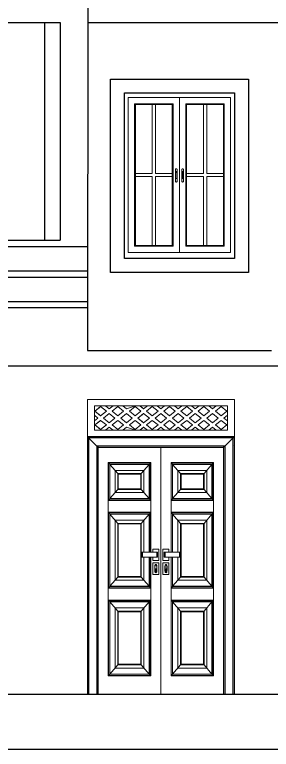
# Model space of a CAD drawing. Header units: inches. Extents: x -4962553 to -4957717, y -3263817 to -3261572.
# Drawn here: x -4961562.5 to -4961478.7, y -3263450.3 to -3263210.8 of the extents above; entities that cross this region are included whole.
import ezdxf

# ---------------------------------------------------------------- set-up
doc = ezdxf.new("R2010")
doc.units = ezdxf.units.IN
doc.header["$LTSCALE"] = 2
doc.header["$MEASUREMENT"] = 0
doc.layers.get('0').update_dxf_attribs({"linetype": 'CONTINUOUS'})
for name, color, linetype, lineweight in [('F-FURNITURE', 30, 'CONTINUOUS', 13), ('HACTH', 253, 'CONTINUOUS', 5), ('window', 4, 'CONTINUOUS', 13)]:
    doc.layers.add(name, color=color, linetype=linetype, lineweight=lineweight)

# ---------------------------------------------------------------- blocks, each defined once
blk = doc.blocks.new('A$Cd67eaa5e')
at = {"layer": 'F-FURNITURE'}
for p, q in [((0, 0), (0, 96)), ((0, 96), (42, 96)), ((42, 0), (42, 96)), ((2, 90.9), (2, 94)), ((2, 94), (5.19, 94)), ((2.16, 92.26), (3.79, 93.77)), ((2.16, 92.26), (3.8, 93.77)), ((3.79, 90.76), (2.16, 92.26)), ((2.16, 92.26), (2.16, 92.26)), ((3.8, 90.76), (2.16, 92.26)), ((3.79, 93.77), (5.43, 92.26)), ((5.43, 92.26), (3.79, 90.76)), ((6.25, 93.02), (5.19, 94)), ((5.19, 94), (5.19, 94)), ((6.26, 93.02), (5.19, 94)), ((7.32, 94), (5.19, 94)), ((7.32, 94), (6.25, 93.02)), ((7.07, 92.26), (8.71, 93.77)), ((8.71, 90.76), (7.07, 92.26)), ((7.07, 92.26), (7.08, 92.26)), ((7.08, 92.26), (8.71, 93.77)), ((8.71, 90.76), (7.08, 92.26)), ((7.32, 94), (10.1, 94)), ((8.71, 93.77), (10.35, 92.26)), ((10.35, 92.26), (8.71, 90.76)), ((11.17, 93.02), (10.1, 94)), ((10.1, 94), (10.11, 94)), ((11.17, 93.02), (10.11, 94)), ((13.73, 94), (10.11, 94)), ((13.73, 94), (11.17, 93.02)), ((11.99, 92.26), (13.63, 93.77)), ((11.99, 92.26), (13.63, 93.77)), ((13.63, 90.75), (11.99, 92.26)), ((13.63, 90.76), (11.99, 92.26)), ((11.99, 92.26), (11.99, 92.26)), ((13.63, 93.77), (15.26, 92.26)), ((15.26, 92.26), (13.63, 90.75)), ((13.73, 94), (15.02, 94)), ((16.08, 93.02), (15.02, 94)), ((16.09, 93.02), (15.02, 94)), ((15.02, 94), (15.02, 94)), ((17.15, 94), (15.02, 94)), ((17.15, 94), (16.08, 93.02)), ((16.9, 92.26), (18.54, 93.77)), ((18.54, 90.75), (16.9, 92.26)), ((16.9, 92.26), (16.91, 92.26)), ((16.91, 92.26), (18.55, 93.77)), ((18.55, 90.76), (16.91, 92.26)), ((17.15, 94), (19.93, 94)), ((18.54, 93.77), (20.18, 92.26)), ((20.18, 92.26), (18.54, 90.75)), ((21, 93.02), (19.93, 94)), ((19.93, 94), (19.94, 94)), ((21, 93.02), (19.94, 94)), ((22.07, 94), (19.94, 94)), ((22.07, 94), (21, 93.02)), ((21.82, 92.26), (23.46, 93.77)), ((23.46, 90.75), (21.82, 92.26)), ((21.82, 92.26), (21.83, 92.26)), ((21.83, 92.26), (23.46, 93.77)), ((23.46, 90.76), (21.83, 92.26)), ((22.07, 94), (24.85, 94)), ((23.46, 93.77), (25.1, 92.26)), ((25.1, 92.26), (23.46, 90.75)), ((25.92, 93.02), (24.85, 94)), ((24.85, 94), (24.86, 94)), ((25.92, 93.02), (24.86, 94)), ((26.98, 94), (24.86, 94)), ((26.98, 94), (25.92, 93.02)), ((26.74, 92.26), (28.37, 93.77)), ((26.74, 92.26), (28.38, 93.77)), ((28.37, 90.75), (26.74, 92.26)), ((28.38, 90.76), (26.74, 92.26)), ((26.74, 92.26), (26.74, 92.26)), ((26.98, 94), (29.77, 94)), ((28.37, 93.77), (30.01, 92.26)), ((30.01, 92.26), (28.37, 90.75)), ((30.83, 93.02), (29.77, 94)), ((30.84, 93.02), (29.77, 94)), ((29.77, 94), (29.77, 94)), ((31.9, 94), (29.77, 94)), ((31.9, 94), (30.83, 93.02)), ((31.65, 92.26), (33.29, 93.77)), ((33.29, 90.75), (31.65, 92.26)), ((31.65, 92.26), (31.66, 92.26)), ((31.66, 92.26), (33.29, 93.77)), ((33.29, 90.76), (31.66, 92.26)), ((31.9, 94), (34.68, 94)), ((33.29, 93.77), (34.93, 92.26)), ((34.93, 92.26), (33.29, 90.75)), ((35.75, 93.02), (34.68, 94)), ((34.68, 94), (34.69, 94)), ((35.75, 93.02), (34.69, 94)), ((36.81, 94), (34.69, 94)), ((36.81, 94), (35.75, 93.02)), ((36.57, 92.26), (38.21, 93.77)), ((36.57, 92.26), (38.21, 93.77)), ((38.21, 90.75), (36.57, 92.26)), ((36.57, 92.26), (36.57, 92.26)), ((38.21, 90.76), (36.57, 92.26)), ((36.81, 94), (36.82, 94)), ((36.82, 94), (40, 94)), ((40, 94), (36.82, 94)), ((38.21, 93.77), (39.84, 92.26)), ((39.84, 92.26), (38.21, 90.75)), ((40, 94), (40, 90.9)), ((40, 94), (40, 94)), ((2, 86), (2, 90.9)), ((2, 90.9), (2.97, 90)), ((2.02, 90.88), (2.02, 89.12)), ((4.61, 90), (6.25, 91.51)), ((4.62, 90), (6.26, 91.51)), ((6.25, 91.51), (7.89, 90)), ((9.53, 90), (11.17, 91.51)), ((9.54, 90), (11.17, 91.51)), ((11.17, 91.51), (12.81, 90)), ((14.45, 90), (16.08, 91.51)), ((14.45, 90), (16.09, 91.51)), ((16.08, 91.51), (17.72, 90)), ((19.36, 90), (21, 91.51)), ((19.37, 90), (21, 91.51)), ((21, 91.51), (22.64, 90)), ((24.28, 90), (25.92, 91.51)), ((24.28, 90), (25.92, 91.51)), ((25.92, 91.51), (27.55, 90)), ((29.19, 90), (30.83, 91.51)), ((29.2, 90), (30.83, 91.51)), ((30.83, 91.51), (32.47, 90)), ((34.11, 90), (35.75, 91.51)), ((34.12, 90), (35.75, 91.51)), ((35.75, 91.51), (37.39, 90)), ((39.03, 90), (40, 90.9)), ((39.03, 90), (40, 90.89)), ((40, 90.89), (40, 90.9)), ((40, 89.11), (40, 90.89)), ((2.97, 90), (2, 89.1)), ((2.16, 87.74), (3.79, 89.25)), ((2.16, 87.74), (3.8, 89.24)), ((3.79, 89.25), (5.43, 87.74)), ((6.25, 88.49), (4.61, 90)), ((4.61, 90), (4.62, 90)), ((6.25, 88.49), (4.62, 90)), ((7.89, 90), (6.25, 88.49)), ((7.07, 87.74), (8.71, 89.25)), ((7.08, 87.74), (8.71, 89.24)), ((8.71, 89.25), (10.35, 87.74)), ((11.17, 88.49), (9.53, 90)), ((9.53, 90), (9.54, 90)), ((11.17, 88.49), (9.54, 90)), ((12.81, 90), (11.17, 88.49)), ((11.99, 87.74), (13.63, 89.25)), ((11.99, 87.74), (13.63, 89.24)), ((13.63, 89.25), (15.26, 87.74)), ((16.08, 88.49), (14.45, 90)), ((14.45, 90), (14.45, 90)), ((16.09, 88.49), (14.45, 90)), ((17.72, 90), (16.08, 88.49)), ((16.9, 87.74), (18.54, 89.25)), ((16.91, 87.74), (18.54, 89.24)), ((18.54, 89.25), (20.18, 87.74)), ((21, 88.49), (19.36, 90)), ((19.36, 90), (19.37, 90)), ((21, 88.49), (19.37, 90)), ((22.64, 90), (21, 88.49)), ((21.82, 87.74), (23.46, 89.25)), ((21.83, 87.74), (23.46, 89.24)), ((23.46, 89.25), (25.1, 87.74)), ((25.92, 88.49), (24.28, 90)), ((24.28, 90), (24.28, 90)), ((25.92, 88.49), (24.28, 90)), ((27.55, 90), (25.92, 88.49)), ((26.74, 87.74), (28.37, 89.25)), ((26.74, 87.74), (28.38, 89.24)), ((28.37, 89.25), (30.01, 87.74)), ((30.83, 88.49), (29.19, 90)), ((29.19, 90), (29.2, 90)), ((30.83, 88.49), (29.2, 90)), ((32.47, 90), (30.83, 88.49)), ((31.65, 87.74), (33.29, 89.24)), ((31.66, 87.74), (33.29, 89.24)), ((33.29, 89.24), (34.93, 87.74)), ((35.75, 88.49), (34.11, 90)), ((34.11, 90), (34.12, 90)), ((35.75, 88.49), (34.12, 90)), ((37.39, 90), (35.75, 88.49)), ((36.57, 87.74), (38.21, 89.24)), ((36.57, 87.74), (38.21, 89.24)), ((38.21, 89.24), (39.84, 87.74)), ((40, 89.1), (39.03, 90)), ((40, 89.11), (39.03, 90)), ((39.03, 90), (39.03, 90)), ((40, 89.1), (40, 89.11)), ((40, 89.1), (40, 86)), ((2, 86), (2, 86)), ((2, 86), (2.02, 86)), ((5.19, 86), (2, 86)), ((2.02, 86), (2.02, 86)), ((2.02, 86), (5.19, 86)), ((3.79, 86.23), (2.16, 87.74)), ((3.8, 86.23), (2.16, 87.74)), ((2.16, 87.74), (2.16, 87.74)), ((5.43, 87.74), (3.79, 86.23)), ((5.19, 86), (6.25, 86.98)), ((5.19, 86), (6.25, 86.98)), ((5.19, 86), (5.19, 86)), ((5.19, 86), (7.32, 86)), ((6.25, 86.98), (7.32, 86)), ((8.71, 86.23), (7.07, 87.74)), ((7.07, 87.74), (7.08, 87.74)), ((8.71, 86.23), (7.08, 87.74)), ((10.1, 86), (7.32, 86)), ((10.35, 87.74), (8.71, 86.23)), ((10.1, 86), (11.17, 86.98)), ((10.1, 86), (10.11, 86)), ((10.11, 86), (11.17, 86.98)), ((10.11, 86), (13.73, 86)), ((11.17, 86.98), (13.73, 86)), ((13.63, 86.23), (11.99, 87.74)), ((13.63, 86.23), (11.99, 87.74)), ((11.99, 87.74), (11.99, 87.74)), ((15.26, 87.74), (13.63, 86.23)), ((15.02, 86), (13.73, 86)), ((15.02, 86), (16.08, 86.98)), ((15.02, 86), (16.09, 86.98)), ((15.02, 86), (15.02, 86)), ((15.02, 86), (17.15, 86)), ((16.08, 86.98), (17.15, 86)), ((18.54, 86.23), (16.9, 87.74)), ((16.9, 87.74), (16.91, 87.74)), ((18.54, 86.23), (16.91, 87.74)), ((19.93, 86), (17.15, 86)), ((20.18, 87.74), (18.54, 86.23)), ((19.93, 86), (21, 86.98)), ((19.94, 86), (19.93, 86)), ((19.94, 86), (21, 86.98)), ((19.94, 86), (22.07, 86)), ((21, 86.98), (22.07, 86)), ((23.46, 86.23), (21.82, 87.74)), ((21.82, 87.74), (21.83, 87.74)), ((23.46, 86.23), (21.83, 87.74)), ((24.85, 86), (22.07, 86)), ((25.1, 87.74), (23.46, 86.23)), ((24.85, 86), (25.92, 86.98)), ((24.86, 86), (24.85, 86)), ((24.86, 86), (25.92, 86.98)), ((24.86, 86), (26.98, 86)), ((25.92, 86.98), (26.98, 86)), ((28.37, 86.23), (26.74, 87.74)), ((26.74, 87.74), (26.74, 87.74)), ((28.38, 86.23), (26.74, 87.74)), ((29.77, 86), (26.98, 86)), ((30.01, 87.74), (28.37, 86.23)), ((29.77, 86), (30.83, 86.98)), ((29.77, 86), (30.83, 86.98)), ((29.77, 86), (29.77, 86)), ((29.77, 86), (31.9, 86)), ((30.83, 86.98), (31.9, 86)), ((33.29, 86.23), (31.65, 87.74)), ((31.65, 87.74), (31.66, 87.74)), ((33.29, 86.23), (31.66, 87.74)), ((34.68, 86), (31.9, 86)), ((34.93, 87.74), (33.29, 86.23)), ((34.68, 86), (35.75, 86.98)), ((34.69, 86), (34.68, 86)), ((34.69, 86), (35.75, 86.98)), ((34.69, 86), (36.81, 86)), ((35.75, 86.98), (36.81, 86)), ((38.21, 86.23), (36.57, 87.74)), ((38.21, 86.23), (36.57, 87.74)), ((36.57, 87.74), (36.57, 87.74)), ((40, 86), (36.81, 86)), ((39.84, 87.74), (38.21, 86.23)), ((0, 84), (42, 84)), ((0.07, 0), (0.07, 83.92)), ((0.07, 83.92), (41.93, 83.92)), ((0.07, 83.92), (3, 80.5)), ((0.09, 83.9), (41.91, 83.9)), ((0.09, 81), (0.09, 83.9)), ((41.93, 83.92), (39, 80.5)), ((41.91, 83.9), (41.91, 0)), ((41.93, 83.92), (41.93, 0)), ((0.43, 0), (0.43, 83.5)), ((0.43, 83.5), (41.57, 83.5)), ((41.57, 83.5), (41.57, 0)), ((0.09, 81), (0.14, 81)), ((0.09, 0), (0.09, 81)), ((0.18, 81), (0.23, 81)), ((0.28, 81), (0.38, 81)), ((2.66, 0), (2.66, 80.9)), ((2.66, 80.9), (39.34, 80.9)), ((3, 0), (3, 80.5)), ((3, 80.5), (39, 80.5)), ((3.09, 80.9), (3.09, 80.85)), ((3.09, 80.8), (3.09, 80.75)), ((3.09, 80.7), (3.09, 80.62)), ((3.09, 80.58), (3.09, 80.5)), ((3.09, 0), (3.09, 80.4)), ((3.09, 80.4), (38.91, 80.4)), ((21, 0), (21, 80.4)), ((38.91, 80.9), (38.91, 80.85)), ((38.91, 80.8), (38.91, 80.75)), ((38.91, 80.7), (38.91, 80.62)), ((38.91, 80.58), (38.91, 80.5)), ((38.91, 80.4), (38.91, 0)), ((39, 80.5), (39, 0)), ((39.34, 80.9), (39.34, 0)), ((41.57, 81), (41.67, 81)), ((41.72, 81), (41.77, 81)), ((41.82, 81), (41.89, 81)), ((5.98, 34.53), (5.98, 75.5)), ((18.1, 75.5), (5.98, 75.5)), ((18.1, 75.5), (18.1, 46.22)), ((23.9, 46.22), (23.9, 75.5)), ((36.02, 75.5), (23.9, 75.5)), ((36.02, 75.5), (36.02, 34.53)), ((6.06, 63.24), (6.06, 75.4)), ((6.06, 75.4), (18.03, 75.4)), ((6.06, 75.4), (6.39, 74.96)), ((6.39, 63.68), (6.39, 74.96)), ((6.39, 74.96), (17.7, 74.96)), ((6.44, 63.75), (6.44, 74.89)), ((6.44, 74.89), (17.64, 74.89)), ((8.68, 71.9), (6.44, 74.89)), ((17.64, 74.89), (15.4, 71.9)), ((17.64, 74.89), (17.64, 63.75)), ((17.7, 74.96), (18.03, 75.4)), ((17.7, 74.96), (17.7, 63.68)), ((17.72, 74.99), (17.72, 63.65)), ((18.03, 75.4), (18.03, 63.24)), ((23.97, 63.24), (23.97, 75.4)), ((23.97, 75.4), (35.94, 75.4)), ((23.97, 75.4), (24.3, 74.96)), ((24.3, 63.68), (24.3, 74.96)), ((24.3, 74.96), (35.61, 74.96)), ((24.36, 63.75), (24.36, 74.89)), ((24.36, 74.89), (35.56, 74.89)), ((26.6, 71.9), (24.36, 74.89)), ((35.56, 74.89), (33.32, 71.9)), ((35.56, 74.89), (35.56, 63.75)), ((35.61, 74.96), (35.94, 75.4)), ((35.61, 74.96), (35.61, 63.68)), ((35.63, 74.99), (35.63, 63.65)), ((35.94, 75.4), (35.94, 63.24)), ((16.17, 72.93), (7.91, 72.93)), ((7.91, 72.93), (7.91, 65.71)), ((15.4, 71.9), (8.68, 71.9)), ((8.68, 71.9), (8.68, 66.74)), ((8.76, 71.79), (8.76, 66.85)), ((15.32, 71.79), (8.76, 71.79)), ((8.84, 71.69), (8.84, 66.95)), ((15.25, 71.69), (8.84, 71.69)), ((15.25, 66.95), (15.25, 71.69)), ((15.32, 66.85), (15.32, 71.79)), ((15.4, 66.74), (15.4, 71.9)), ((16.17, 65.71), (16.17, 72.93)), ((34.09, 72.93), (25.83, 72.93)), ((25.83, 72.93), (25.83, 65.71)), ((33.32, 71.9), (26.6, 71.9)), ((26.6, 71.9), (26.6, 66.74)), ((26.68, 71.79), (26.68, 66.85)), ((33.24, 71.79), (26.68, 71.79)), ((26.75, 71.69), (26.75, 66.95)), ((33.16, 71.69), (26.75, 71.69)), ((33.16, 66.95), (33.16, 71.69)), ((33.24, 66.85), (33.24, 71.79)), ((33.32, 66.74), (33.32, 71.9)), ((34.09, 65.71), (34.09, 72.93)), ((6.44, 63.75), (8.68, 66.74)), ((7.91, 65.71), (16.17, 65.71)), ((8.68, 66.74), (15.4, 66.74)), ((8.76, 66.85), (15.32, 66.85)), ((8.84, 66.95), (15.25, 66.95)), ((15.4, 66.74), (17.64, 63.75)), ((24.36, 63.75), (26.6, 66.74)), ((25.83, 65.71), (34.09, 65.71)), ((26.6, 66.74), (33.32, 66.74)), ((26.68, 66.85), (33.24, 66.85)), ((26.75, 66.95), (33.16, 66.95)), ((33.32, 66.74), (35.56, 63.75)), ((18.1, 63.13), (5.98, 63.13)), ((6.06, 63.24), (6.39, 63.68)), ((18.03, 63.24), (6.06, 63.24)), ((17.72, 63.65), (6.37, 63.65)), ((17.7, 63.68), (6.39, 63.68)), ((17.64, 63.75), (6.44, 63.75)), ((18.03, 63.24), (17.7, 63.68)), ((36.02, 63.13), (23.9, 63.13)), ((23.97, 63.24), (24.3, 63.68)), ((35.94, 63.24), (23.97, 63.24)), ((35.63, 63.65), (24.28, 63.65)), ((35.61, 63.68), (24.3, 63.68)), ((35.56, 63.75), (24.36, 63.75)), ((35.94, 63.24), (35.61, 63.68)), ((18.1, 59.27), (5.98, 59.27)), ((6.06, 34.63), (6.06, 59.17)), ((6.06, 59.17), (18.03, 59.17)), ((6.06, 59.17), (6.37, 58.75)), ((6.37, 58.75), (17.72, 58.75)), ((6.37, 58.75), (6.38, 58.73)), ((6.38, 35.07), (6.38, 58.73)), ((6.38, 58.73), (17.7, 58.73)), ((17.72, 58.75), (17.7, 58.73)), ((17.7, 58.73), (17.7, 46.22)), ((18.03, 59.17), (17.72, 58.75)), ((17.72, 58.75), (17.72, 46.22)), ((18.03, 59.17), (18.03, 46.22)), ((36.02, 59.27), (23.9, 59.27)), ((23.97, 46.22), (23.97, 59.17)), ((23.97, 59.17), (35.94, 59.17)), ((23.97, 59.17), (24.28, 58.75)), ((24.28, 58.75), (35.63, 58.75)), ((24.28, 58.75), (24.3, 58.73)), ((24.3, 46.22), (24.3, 58.73)), ((24.3, 58.73), (35.62, 58.73)), ((35.63, 58.75), (35.62, 58.73)), ((35.62, 58.73), (35.62, 35.07)), ((35.94, 59.17), (35.63, 58.75)), ((35.63, 58.75), (35.63, 35.05)), ((35.94, 59.17), (35.94, 34.63)), ((8.68, 55.66), (6.44, 58.65)), ((6.44, 35.15), (6.44, 58.65)), ((6.44, 58.65), (17.64, 58.65)), ((7.91, 56.69), (16.17, 56.69)), ((7.91, 56.69), (7.91, 37.11)), ((17.64, 58.65), (15.4, 55.66)), ((16.17, 56.69), (16.17, 46.22)), ((17.64, 58.65), (17.64, 46.22)), ((26.6, 55.66), (24.36, 58.65)), ((24.36, 46.22), (24.36, 58.65)), ((24.36, 58.65), (35.56, 58.65)), ((25.83, 56.69), (34.09, 56.69)), ((25.83, 56.69), (25.83, 46.22)), ((35.56, 58.65), (33.32, 55.66)), ((34.09, 56.69), (34.09, 37.11)), ((35.56, 58.65), (35.56, 35.15)), ((8.68, 55.66), (15.4, 55.66)), ((8.68, 38.14), (8.68, 55.66)), ((15.32, 55.56), (8.76, 55.56)), ((8.76, 55.56), (8.76, 38.24)), ((15.25, 55.46), (8.84, 55.46)), ((8.84, 55.46), (8.84, 38.34)), ((15.25, 38.34), (15.25, 55.46)), ((15.32, 38.24), (15.32, 55.56)), ((15.4, 55.66), (15.4, 38.14)), ((26.6, 55.66), (33.32, 55.66)), ((26.6, 38.14), (26.6, 55.66)), ((33.24, 55.56), (26.68, 55.56)), ((26.68, 55.56), (26.68, 38.24)), ((33.16, 55.46), (26.75, 55.46)), ((26.75, 55.46), (26.75, 38.34)), ((33.16, 38.34), (33.16, 55.46)), ((33.24, 38.24), (33.24, 55.56)), ((33.32, 55.66), (33.32, 38.14)), ((15.48, 46.22), (15.48, 44.63)), ((15.48, 46.22), (20.04, 46.22)), ((15.72, 46.22), (15.72, 44.63)), ((18.7, 47.29), (18.7, 46.22)), ((20.4, 47.29), (18.7, 47.29)), ((19.8, 46.22), (19.8, 44.63)), ((20.04, 46.22), (20.04, 44.63)), ((20.4, 47.29), (20.4, 43.56)), ((23.3, 47.29), (21.6, 47.29)), ((21.6, 47.29), (21.6, 43.56)), ((21.96, 46.22), (21.96, 44.63)), ((26.52, 46.22), (21.96, 46.22)), ((22.2, 46.22), (22.2, 44.63)), ((23.3, 47.29), (23.3, 46.22)), ((26.28, 46.22), (26.28, 44.63)), ((26.52, 46.22), (26.52, 44.63)), ((15.48, 44.63), (20.04, 44.63)), ((16.17, 44.63), (16.17, 37.11)), ((17.64, 44.63), (17.64, 35.15)), ((17.7, 44.63), (17.7, 35.07)), ((17.72, 44.63), (17.72, 35.05)), ((18.03, 44.63), (18.03, 34.63)), ((18.1, 44.63), (18.1, 34.53)), ((18.7, 44.63), (18.7, 43.56)), ((26.52, 44.63), (21.96, 44.63)), ((23.3, 44.63), (23.3, 43.56)), ((23.9, 34.53), (23.9, 44.63)), ((23.97, 34.63), (23.97, 44.63)), ((24.3, 35.07), (24.3, 44.63)), ((24.36, 35.15), (24.36, 44.63)), ((25.83, 37.11), (25.83, 44.63)), ((18.7, 43.56), (20.4, 43.56)), ((18.7, 42.76), (20.4, 42.76)), ((18.7, 39.04), (18.7, 42.76)), ((19.34, 42.04), (19.29, 41.9)), ((19.33, 41.85), (19.37, 41.97)), ((19.4, 42.14), (19.34, 42.04)), ((19.37, 41.97), (19.42, 42.06)), ((19.47, 42.21), (19.4, 42.14)), ((19.42, 42.06), (19.49, 42.11)), ((19.55, 42.23), (19.47, 42.21)), ((19.49, 42.11), (19.55, 42.13)), ((19.63, 42.21), (19.55, 42.23)), ((19.55, 42.13), (19.62, 42.11)), ((19.62, 42.11), (19.68, 42.06)), ((19.7, 42.14), (19.63, 42.21)), ((19.68, 42.06), (19.73, 41.97)), ((19.77, 42.04), (19.7, 42.14)), ((19.73, 41.97), (19.78, 41.85)), ((19.82, 41.9), (19.77, 42.04)), ((20.4, 42.76), (20.4, 39.04)), ((21.6, 43.56), (23.3, 43.56)), ((21.6, 42.76), (21.6, 39.04)), ((23.3, 42.76), (21.6, 42.76)), ((22.18, 41.9), (22.23, 42.04)), ((22.27, 41.97), (22.22, 41.85)), ((22.23, 42.04), (22.3, 42.14)), ((22.32, 42.06), (22.27, 41.97)), ((22.3, 42.14), (22.37, 42.21)), ((22.38, 42.11), (22.32, 42.06)), ((22.37, 42.21), (22.45, 42.23)), ((22.45, 42.13), (22.38, 42.11)), ((22.45, 42.23), (22.53, 42.21)), ((22.51, 42.11), (22.45, 42.13)), ((22.58, 42.06), (22.51, 42.11)), ((22.53, 42.21), (22.6, 42.14)), ((22.63, 41.97), (22.58, 42.06)), ((22.6, 42.14), (22.66, 42.04)), ((22.67, 41.85), (22.63, 41.97)), ((22.66, 42.04), (22.71, 41.9)), ((23.3, 39.04), (23.3, 42.76)), ((19.26, 41.74), (19.25, 41.57)), ((19.25, 40.24), (19.25, 41.57)), ((19.25, 40.24), (19.26, 40.06)), ((19.29, 41.9), (19.26, 41.74)), ((19.26, 40.06), (19.29, 39.9)), ((19.29, 41.56), (19.3, 41.71)), ((19.29, 40.24), (19.29, 41.56)), ((19.3, 40.38), (19.29, 40.24)), ((19.29, 40.24), (19.29, 40.24)), ((19.29, 40.24), (19.29, 40.23)), ((19.29, 40.23), (19.3, 40.09)), ((19.29, 39.9), (19.34, 39.77)), ((19.3, 41.71), (19.33, 41.85)), ((19.33, 40.51), (19.3, 40.38)), ((19.3, 40.09), (19.3, 40.08)), ((19.3, 40.08), (19.33, 39.95)), ((19.37, 40.63), (19.33, 40.51)), ((19.33, 39.95), (19.33, 39.95)), ((19.33, 39.95), (19.37, 39.84)), ((19.42, 40.72), (19.37, 40.63)), ((19.37, 39.84), (19.37, 39.83)), ((19.37, 39.83), (19.42, 39.75)), ((19.48, 40.78), (19.42, 40.72)), ((19.55, 40.8), (19.48, 40.78)), ((19.52, 40.5), (19.58, 40.5)), ((19.52, 39.97), (19.52, 40.5)), ((19.58, 39.97), (19.52, 39.97)), ((19.62, 40.79), (19.55, 40.8)), ((19.58, 40.5), (19.58, 39.97)), ((19.68, 40.73), (19.62, 40.79)), ((19.73, 40.64), (19.68, 40.73)), ((19.68, 39.75), (19.73, 39.84)), ((19.77, 40.53), (19.73, 40.64)), ((19.73, 39.84), (19.74, 39.84)), ((19.74, 39.84), (19.78, 39.95)), ((19.8, 40.39), (19.77, 40.53)), ((19.77, 39.77), (19.82, 39.9)), ((19.78, 41.85), (19.8, 41.71)), ((19.78, 39.96), (19.8, 40.09)), ((19.78, 39.95), (19.78, 39.96)), ((19.8, 41.71), (19.81, 41.56)), ((19.81, 40.24), (19.8, 40.39)), ((19.8, 40.1), (19.81, 40.24)), ((19.8, 40.09), (19.8, 40.1)), ((19.81, 41.56), (19.81, 40.24)), ((19.85, 41.74), (19.82, 41.9)), ((19.82, 39.9), (19.85, 40.06)), ((19.86, 41.57), (19.85, 41.74)), ((19.85, 40.06), (19.86, 40.24)), ((19.86, 40.24), (19.86, 41.57)), ((22.14, 41.57), (22.15, 41.74)), ((22.14, 40.24), (22.14, 41.57)), ((22.15, 40.06), (22.14, 40.24)), ((22.15, 41.74), (22.18, 41.9)), ((22.18, 39.9), (22.15, 40.06)), ((22.23, 39.77), (22.18, 39.9)), ((22.2, 41.71), (22.19, 41.56)), ((22.19, 41.56), (22.19, 40.24)), ((22.19, 40.24), (22.2, 40.39)), ((22.2, 40.1), (22.19, 40.24)), ((22.22, 41.85), (22.2, 41.71)), ((22.2, 40.39), (22.23, 40.53)), ((22.2, 40.09), (22.2, 40.1)), ((22.22, 39.96), (22.2, 40.09)), ((22.22, 39.95), (22.22, 39.96)), ((22.26, 39.84), (22.22, 39.95)), ((22.23, 40.53), (22.27, 40.64)), ((22.27, 39.84), (22.26, 39.84)), ((22.27, 40.64), (22.32, 40.73)), ((22.32, 39.75), (22.27, 39.84)), ((22.32, 40.73), (22.38, 40.79)), ((22.38, 40.79), (22.45, 40.8)), ((22.42, 40.5), (22.42, 39.97)), ((22.48, 40.5), (22.42, 40.5)), ((22.42, 39.97), (22.48, 39.97)), ((22.45, 40.8), (22.52, 40.78)), ((22.48, 39.97), (22.48, 40.5)), ((22.52, 40.78), (22.58, 40.72)), ((22.58, 40.72), (22.63, 40.63)), ((22.63, 39.83), (22.58, 39.75)), ((22.63, 40.63), (22.67, 40.51)), ((22.67, 39.95), (22.63, 39.84)), ((22.63, 39.84), (22.63, 39.83)), ((22.71, 39.9), (22.66, 39.77)), ((22.7, 41.71), (22.67, 41.85)), ((22.67, 40.51), (22.7, 40.38)), ((22.7, 40.08), (22.67, 39.95)), ((22.67, 39.95), (22.67, 39.95)), ((22.71, 41.56), (22.7, 41.71)), ((22.7, 40.38), (22.71, 40.24)), ((22.71, 40.23), (22.7, 40.09)), ((22.7, 40.09), (22.7, 40.08)), ((22.71, 41.9), (22.74, 41.74)), ((22.71, 40.24), (22.71, 41.56)), ((22.71, 40.24), (22.71, 40.24)), ((22.71, 40.24), (22.71, 40.23)), ((22.74, 40.06), (22.71, 39.9)), ((22.74, 41.74), (22.75, 41.57)), ((22.75, 40.24), (22.74, 40.06)), ((22.75, 40.24), (22.75, 41.57)), ((6.44, 35.15), (8.68, 38.14)), ((15.4, 38.14), (8.68, 38.14)), ((8.76, 38.24), (15.32, 38.24)), ((8.84, 38.34), (15.25, 38.34)), ((15.4, 38.14), (17.64, 35.15)), ((20.4, 39.04), (18.7, 39.04)), ((19.34, 39.77), (19.4, 39.66)), ((19.4, 39.66), (19.47, 39.59)), ((19.42, 39.75), (19.43, 39.74)), ((19.43, 39.74), (19.49, 39.69)), ((19.47, 39.59), (19.55, 39.57)), ((19.49, 39.69), (19.49, 39.69)), ((19.49, 39.69), (19.55, 39.67)), ((19.55, 39.67), (19.56, 39.67)), ((19.55, 39.57), (19.63, 39.59)), ((19.56, 39.67), (19.62, 39.69)), ((19.62, 39.69), (19.68, 39.75)), ((19.62, 39.69), (19.62, 39.69)), ((19.63, 39.59), (19.7, 39.66)), ((19.68, 39.75), (19.68, 39.75)), ((19.7, 39.66), (19.77, 39.77)), ((21.6, 39.04), (23.3, 39.04)), ((22.3, 39.66), (22.23, 39.77)), ((22.37, 39.59), (22.3, 39.66)), ((22.32, 39.75), (22.32, 39.75)), ((22.38, 39.69), (22.32, 39.75)), ((22.45, 39.57), (22.37, 39.59)), ((22.44, 39.67), (22.38, 39.69)), ((22.38, 39.69), (22.38, 39.69)), ((22.45, 39.67), (22.44, 39.67)), ((22.51, 39.69), (22.45, 39.67)), ((22.53, 39.59), (22.45, 39.57)), ((22.57, 39.74), (22.51, 39.69)), ((22.51, 39.69), (22.51, 39.69)), ((22.6, 39.66), (22.53, 39.59)), ((22.58, 39.75), (22.57, 39.74)), ((22.66, 39.77), (22.6, 39.66)), ((24.36, 35.15), (26.6, 38.14)), ((33.32, 38.14), (26.6, 38.14)), ((26.68, 38.24), (33.24, 38.24)), ((26.75, 38.34), (33.16, 38.34)), ((33.32, 38.14), (35.56, 35.15)), ((16.17, 37.11), (7.91, 37.11)), ((34.09, 37.11), (25.83, 37.11)), ((5.98, 30.67), (5.98, 34.53)), ((18.1, 34.53), (5.98, 34.53)), ((6.06, 34.63), (6.38, 35.07)), ((18.03, 34.63), (6.06, 34.63)), ((17.7, 35.07), (6.38, 35.07)), ((17.64, 35.15), (6.44, 35.15)), ((17.72, 35.05), (17.7, 35.07)), ((18.03, 34.63), (17.72, 35.05)), ((18.1, 34.53), (18.1, 30.67)), ((23.9, 30.67), (23.9, 34.53)), ((36.02, 34.53), (23.9, 34.53)), ((23.97, 34.63), (24.3, 35.07)), ((35.94, 34.63), (23.97, 34.63)), ((35.62, 35.07), (24.3, 35.07)), ((35.56, 35.15), (24.36, 35.15)), ((35.63, 35.05), (35.62, 35.07)), ((35.94, 34.63), (35.63, 35.05)), ((36.02, 34.53), (36.02, 30.67)), ((5.98, 30.67), (5.98, 5.93)), ((18.1, 30.67), (5.98, 30.67)), ((6.06, 6.03), (6.06, 30.56)), ((6.06, 30.56), (18.03, 30.56)), ((6.06, 30.56), (6.37, 30.15)), ((6.37, 30.15), (17.72, 30.15)), ((6.37, 30.15), (6.38, 30.13)), ((6.38, 6.47), (6.38, 30.13)), ((6.38, 30.13), (17.7, 30.13)), ((8.68, 27.06), (6.44, 30.05)), ((6.44, 6.55), (6.44, 30.05)), ((6.44, 30.05), (17.64, 30.05)), ((17.64, 30.05), (15.4, 27.06)), ((17.64, 30.05), (17.64, 6.55)), ((17.72, 30.15), (17.7, 30.13)), ((17.7, 30.13), (17.7, 6.47)), ((18.03, 30.56), (17.72, 30.15)), ((17.72, 30.15), (17.72, 6.44)), ((18.03, 30.56), (18.03, 6.03)), ((18.1, 5.93), (18.1, 30.67)), ((23.9, 30.67), (23.9, 5.93)), ((36.02, 30.67), (23.9, 30.67)), ((23.97, 6.03), (23.97, 30.56)), ((23.97, 30.56), (35.94, 30.56)), ((23.97, 30.56), (24.28, 30.15)), ((24.28, 30.15), (35.63, 30.15)), ((24.28, 30.15), (24.3, 30.13)), ((24.3, 6.47), (24.3, 30.13)), ((24.3, 30.13), (35.62, 30.13)), ((26.6, 27.06), (24.36, 30.05)), ((24.36, 6.55), (24.36, 30.05)), ((24.36, 30.05), (35.56, 30.05)), ((35.56, 30.05), (33.32, 27.06)), ((35.56, 30.05), (35.56, 6.55)), ((35.63, 30.15), (35.62, 30.13)), ((35.62, 30.13), (35.62, 6.47)), ((35.94, 30.56), (35.63, 30.15)), ((35.63, 30.15), (35.63, 6.44)), ((35.94, 30.56), (35.94, 6.03)), ((36.02, 5.93), (36.02, 30.67)), ((7.91, 28.09), (16.17, 28.09)), ((7.91, 28.09), (7.91, 8.5)), ((16.17, 28.09), (16.17, 8.5)), ((25.83, 28.09), (34.09, 28.09)), ((25.83, 28.09), (25.83, 8.5)), ((34.09, 28.09), (34.09, 8.5)), ((8.68, 27.06), (15.4, 27.06)), ((8.68, 9.53), (8.68, 27.06)), ((15.32, 26.95), (8.76, 26.95)), ((8.76, 26.95), (8.76, 9.64)), ((15.25, 26.85), (8.84, 26.85)), ((8.84, 26.85), (8.84, 9.74)), ((15.25, 9.74), (15.25, 26.85)), ((15.32, 9.64), (15.32, 26.95)), ((15.4, 27.06), (15.4, 9.53)), ((26.6, 27.06), (33.32, 27.06)), ((26.6, 9.53), (26.6, 27.06)), ((33.24, 26.95), (26.68, 26.95)), ((26.68, 26.95), (26.68, 9.64)), ((33.16, 26.85), (26.75, 26.85)), ((26.75, 26.85), (26.75, 9.74)), ((33.16, 9.74), (33.16, 26.85)), ((33.24, 9.64), (33.24, 26.95)), ((33.32, 27.06), (33.32, 9.53)), ((6.44, 6.55), (8.68, 9.53)), ((16.17, 8.5), (7.91, 8.5)), ((15.4, 9.53), (8.68, 9.53)), ((8.76, 9.64), (15.32, 9.64)), ((8.84, 9.74), (15.25, 9.74)), ((15.4, 9.53), (17.64, 6.55)), ((24.36, 6.55), (26.6, 9.53)), ((34.09, 8.5), (25.83, 8.5)), ((33.32, 9.53), (26.6, 9.53)), ((26.68, 9.64), (33.24, 9.64)), ((26.75, 9.74), (33.16, 9.74)), ((33.32, 9.53), (35.56, 6.55)), ((6.06, 6.03), (6.38, 6.47)), ((17.7, 6.47), (6.38, 6.47)), ((17.64, 6.55), (6.44, 6.55)), ((17.72, 6.44), (17.7, 6.47)), ((18.03, 6.03), (17.72, 6.44)), ((23.97, 6.03), (24.3, 6.47)), ((35.62, 6.47), (24.3, 6.47)), ((35.56, 6.55), (24.36, 6.55)), ((35.63, 6.44), (35.62, 6.47)), ((35.94, 6.03), (35.63, 6.44)), ((18.1, 5.93), (5.98, 5.93)), ((18.03, 6.03), (6.06, 6.03)), ((36.02, 5.93), (23.9, 5.93)), ((35.94, 6.03), (23.97, 6.03))]:
    blk.add_line(p, q, dxfattribs=at)
at = {"layer": 'HACTH'}
blk.add_line((42, 96), (42, 96), dxfattribs=at)
blk = doc.blocks.new('A$C9a1b75bd')
at = {"layer": 'window'}
for p, q in [((0, 0), (0, 54)), ((0, 54), (42, 54)), ((42, 53.81), (42, 54)), ((42, 0), (42, 54)), ((1.5, 2), (1.5, 52.5)), ((1.5, 52.5), (40.5, 52.5)), ((18.57, 50.48), (3.93, 50.48)), ((3.93, 50.48), (3.93, 4.02)), ((4.24, 50.22), (3.93, 50.48)), ((18.26, 50.22), (18.57, 50.48)), ((18.57, 4.02), (18.57, 50.48)), ((21, 52.5), (21, 2)), ((23.43, 4.02), (23.43, 50.48)), ((23.43, 50.48), (38.07, 50.48)), ((23.74, 50.22), (23.43, 50.48)), ((37.76, 50.22), (38.07, 50.48)), ((38.07, 50.48), (38.07, 4.02)), ((40.5, 52.5), (40.5, 2)), ((4.24, 50.22), (4.24, 4.28)), ((4.24, 50.22), (18.26, 50.22)), ((10.64, 50.22), (10.64, 27.76)), ((11.86, 50.22), (11.86, 27.76)), ((18.26, 4.28), (18.26, 50.22)), ((23.74, 4.28), (23.74, 50.22)), ((37.76, 50.22), (23.74, 50.22)), ((30.14, 50.22), (30.14, 27.76)), ((31.36, 50.22), (31.36, 27.76)), ((37.76, 50.22), (37.76, 4.28)), ((19.44, 29.05), (19.43, 29.01)), ((19.43, 29.01), (19.43, 25.2)), ((19.45, 29.09), (19.44, 29.05)), ((19.47, 29.13), (19.45, 29.09)), ((19.5, 29.16), (19.47, 29.13)), ((19.53, 29.19), (19.5, 29.16)), ((19.57, 29.21), (19.53, 29.19)), ((19.61, 29.23), (19.57, 29.21)), ((19.66, 29.25), (19.61, 29.23)), ((19.71, 29.26), (19.66, 29.25)), ((19.77, 29.26), (19.71, 29.26)), ((19.82, 29.26), (19.77, 29.26)), ((19.87, 29.25), (19.82, 29.26)), ((19.92, 29.23), (19.87, 29.25)), ((19.96, 29.21), (19.92, 29.23)), ((20, 29.19), (19.96, 29.21)), ((20.04, 29.16), (20, 29.19)), ((20.06, 29.13), (20.04, 29.16)), ((20.08, 29.09), (20.06, 29.13)), ((20.1, 29.05), (20.08, 29.09)), ((20.1, 29.01), (20.08, 29.09)), ((20.1, 29.01), (20.1, 29.05)), ((20.1, 25.2), (20.1, 29.01)), ((21.9, 29.05), (21.92, 29.09)), ((21.9, 29.01), (21.92, 29.09)), ((21.9, 29.01), (21.9, 29.05)), ((21.9, 25.2), (21.9, 29.01)), ((21.92, 29.09), (21.94, 29.13)), ((21.94, 29.13), (21.96, 29.16)), ((22, 29.19), (21.96, 29.16)), ((22.04, 29.21), (22, 29.19)), ((22.04, 29.21), (22.08, 29.23)), ((22.13, 29.25), (22.08, 29.23)), ((22.18, 29.26), (22.13, 29.25)), ((22.23, 29.26), (22.18, 29.26)), ((22.29, 29.26), (22.23, 29.26)), ((22.29, 29.26), (22.34, 29.25)), ((22.34, 29.25), (22.39, 29.23)), ((22.39, 29.23), (22.43, 29.21)), ((22.43, 29.21), (22.47, 29.19)), ((22.47, 29.19), (22.5, 29.16)), ((22.53, 29.13), (22.5, 29.16)), ((22.55, 29.09), (22.53, 29.13)), ((22.56, 29.05), (22.55, 29.09)), ((22.56, 29.05), (22.57, 29.01)), ((22.57, 29.01), (22.57, 25.2)), ((10.64, 27.76), (4.24, 27.76)), ((10.64, 26.74), (4.24, 26.74)), ((10.64, 26.74), (10.64, 4.28)), ((18.26, 27.76), (11.86, 27.76)), ((11.86, 26.74), (11.86, 4.28)), ((18.26, 26.74), (11.86, 26.74)), ((19.54, 28.23), (19.55, 28.26)), ((19.54, 28.2), (19.54, 28.23)), ((19.54, 27.93), (19.54, 28.2)), ((19.54, 27.95), (19.55, 27.98)), ((19.54, 27.93), (19.54, 27.95)), ((19.54, 26.28), (19.54, 27.93)), ((19.55, 28.26), (19.57, 28.28)), ((19.55, 27.98), (19.57, 28)), ((19.57, 28.28), (19.58, 28.3)), ((19.57, 28), (19.58, 28.02)), ((19.58, 28.3), (19.61, 28.32)), ((19.58, 28.02), (19.61, 28.04)), ((19.61, 28.32), (19.63, 28.34)), ((19.61, 28.04), (19.63, 28.06)), ((19.63, 28.34), (19.66, 28.35)), ((19.63, 28.06), (19.66, 28.07)), ((19.66, 28.35), (19.7, 28.36)), ((19.66, 28.07), (19.7, 28.08)), ((19.7, 28.36), (19.73, 28.37)), ((19.7, 28.08), (19.73, 28.09)), ((19.73, 28.37), (19.77, 28.37)), ((19.73, 28.09), (19.77, 28.09)), ((19.77, 28.37), (19.8, 28.37)), ((19.77, 28.09), (19.8, 28.09)), ((19.8, 28.37), (19.84, 28.36)), ((19.8, 28.09), (19.84, 28.08)), ((19.84, 28.36), (19.87, 28.35)), ((19.84, 28.08), (19.87, 28.07)), ((19.87, 28.35), (19.9, 28.34)), ((19.87, 28.07), (19.9, 28.06)), ((19.9, 28.34), (19.93, 28.32)), ((19.9, 28.06), (19.93, 28.04)), ((19.93, 28.32), (19.95, 28.3)), ((19.93, 28.04), (19.95, 28.02)), ((19.95, 28.3), (19.97, 28.28)), ((19.95, 28.02), (19.97, 28)), ((19.97, 28.28), (19.98, 28.26)), ((19.97, 28), (19.98, 27.98)), ((19.98, 28.26), (19.99, 28.23)), ((19.98, 27.98), (19.99, 27.95)), ((19.99, 28.23), (19.99, 28.2)), ((19.99, 26.28), (19.99, 28.2)), ((19.99, 27.95), (19.99, 27.93)), ((22.02, 28.26), (22.01, 28.23)), ((22.01, 28.23), (22.01, 28.2)), ((22.01, 28.2), (22.01, 26.28)), ((22.03, 28.28), (22.02, 28.26)), ((22.05, 28.3), (22.03, 28.28)), ((22.07, 28.32), (22.05, 28.3)), ((22.1, 28.34), (22.07, 28.32)), ((22.13, 28.35), (22.1, 28.34)), ((22.16, 28.36), (22.13, 28.35)), ((22.2, 28.37), (22.16, 28.36)), ((22.23, 28.37), (22.2, 28.37)), ((22.27, 28.37), (22.23, 28.37)), ((22.3, 28.36), (22.27, 28.37)), ((22.34, 28.35), (22.3, 28.36)), ((22.37, 28.34), (22.34, 28.35)), ((22.39, 28.32), (22.37, 28.34)), ((22.42, 28.3), (22.39, 28.32)), ((22.43, 28.28), (22.42, 28.3)), ((22.45, 28.26), (22.43, 28.28)), ((22.46, 28.23), (22.45, 28.26)), ((22.46, 28.2), (22.46, 28.23)), ((22.46, 26.28), (22.46, 28.2)), ((23.74, 27.76), (30.14, 27.76)), ((23.74, 26.74), (30.14, 26.74)), ((30.14, 26.74), (30.14, 4.28)), ((31.36, 27.76), (37.76, 27.76)), ((31.36, 26.74), (37.76, 26.74)), ((31.36, 26.74), (31.36, 4.28)), ((19.44, 25.16), (19.43, 25.2)), ((19.43, 25.2), (19.45, 25.12)), ((19.44, 25.16), (19.45, 25.12)), ((19.45, 25.12), (19.47, 25.08)), ((19.47, 25.08), (19.5, 25.05)), ((19.5, 25.05), (19.53, 25.02)), ((19.53, 25.02), (19.57, 25)), ((19.54, 26.28), (19.54, 26.26)), ((19.54, 26.26), (19.55, 26.23)), ((19.55, 26.23), (19.57, 26.21)), ((19.57, 26.21), (19.58, 26.19)), ((19.57, 25), (19.61, 24.98)), ((19.58, 26.19), (19.61, 26.17)), ((19.61, 26.17), (19.63, 26.15)), ((19.61, 24.98), (19.66, 24.96)), ((19.63, 26.15), (19.66, 26.14)), ((19.66, 26.14), (19.7, 26.13)), ((19.66, 24.96), (19.71, 24.95)), ((19.7, 26.13), (19.73, 26.12)), ((19.71, 24.95), (19.77, 24.95)), ((19.73, 26.12), (19.77, 26.12)), ((19.77, 26.12), (19.8, 26.12)), ((19.77, 24.95), (19.82, 24.95)), ((19.8, 26.12), (19.84, 26.13)), ((19.82, 24.95), (19.87, 24.96)), ((19.84, 26.13), (19.87, 26.14)), ((19.87, 26.14), (19.9, 26.15)), ((19.87, 24.96), (19.92, 24.98)), ((19.9, 26.15), (19.93, 26.17)), ((19.92, 24.98), (19.96, 25)), ((19.93, 26.17), (19.95, 26.19)), ((19.95, 26.19), (19.97, 26.21)), ((19.96, 25), (20, 25.02)), ((19.97, 26.21), (19.98, 26.23)), ((19.98, 26.23), (19.99, 26.26)), ((19.99, 26.26), (19.99, 26.28)), ((20, 25.02), (20.04, 25.05)), ((20.04, 25.05), (20.06, 25.08)), ((20.06, 25.08), (20.08, 25.12)), ((20.08, 25.12), (20.1, 25.16)), ((20.1, 25.16), (20.1, 25.2)), ((21.9, 25.16), (21.9, 25.2)), ((21.92, 25.12), (21.9, 25.16)), ((21.92, 25.12), (21.94, 25.08)), ((21.94, 25.08), (21.96, 25.05)), ((21.96, 25.05), (22, 25.02)), ((22.04, 25), (22, 25.02)), ((22.01, 26.26), (22.01, 26.28)), ((22.02, 26.23), (22.01, 26.26)), ((22.03, 26.21), (22.02, 26.23)), ((22.05, 26.19), (22.03, 26.21)), ((22.08, 24.98), (22.04, 25)), ((22.07, 26.17), (22.05, 26.19)), ((22.1, 26.15), (22.07, 26.17)), ((22.08, 24.98), (22.13, 24.96)), ((22.13, 26.14), (22.1, 26.15)), ((22.16, 26.13), (22.13, 26.14)), ((22.18, 24.95), (22.13, 24.96)), ((22.2, 26.12), (22.16, 26.13)), ((22.23, 24.95), (22.18, 24.95)), ((22.23, 26.12), (22.2, 26.12)), ((22.27, 26.12), (22.23, 26.12)), ((22.23, 24.95), (22.29, 24.95)), ((22.3, 26.13), (22.27, 26.12)), ((22.29, 24.95), (22.34, 24.96)), ((22.34, 26.14), (22.3, 26.13)), ((22.37, 26.15), (22.34, 26.14)), ((22.39, 24.98), (22.34, 24.96)), ((22.39, 26.17), (22.37, 26.15)), ((22.42, 26.19), (22.39, 26.17)), ((22.43, 25), (22.39, 24.98)), ((22.43, 26.21), (22.42, 26.19)), ((22.45, 26.23), (22.43, 26.21)), ((22.43, 25), (22.47, 25.02)), ((22.46, 26.26), (22.45, 26.23)), ((22.46, 26.28), (22.46, 26.26)), ((22.47, 25.02), (22.5, 25.05)), ((22.5, 25.05), (22.53, 25.08)), ((22.55, 25.12), (22.53, 25.08)), ((22.57, 25.2), (22.55, 25.12)), ((22.56, 25.16), (22.55, 25.12)), ((22.56, 25.16), (22.57, 25.2)), ((4.24, 4.28), (3.93, 4.02)), ((3.93, 4.02), (18.57, 4.02)), ((4.24, 4.28), (18.26, 4.28)), ((18.57, 4.02), (18.26, 4.28)), ((23.43, 4.02), (23.74, 4.28)), ((38.07, 4.02), (23.43, 4.02)), ((37.76, 4.28), (23.74, 4.28)), ((38.07, 4.02), (37.76, 4.28)), ((0, 0), (42, 0)), ((40.5, 2), (1.5, 2))]:
    blk.add_line(p, q, dxfattribs=at)

msp = doc.modelspace()

# ---------------------------------------------------------------- linework, layer by layer
at = {"ltscale": 0.5}
for p, q in [((-4961538.59, -3263172.25), (-4961538.65, -3263320.25)), ((-4961644.78, -3263213.25), (-4961547.65, -3263213.25)), ((-4961552.65, -3263284.25), (-4961552.65, -3263213.25)), ((-4961547.65, -3263213.25), (-4961547.65, -3263284.25)), ((-4961538.65, -3263213.25), (-4961384.15, -3263213.25)), ((-4961644.78, -3263284.25), (-4961547.65, -3263284.25)), ((-4961644.78, -3263286.25), (-4961538.64, -3263286.3)), ((-4961644.78, -3263294.25), (-4961538.64, -3263294.25)), ((-4961644.78, -3263296.25), (-4961538.64, -3263296.3)), ((-4961538.65, -3263296.25), (-4961538.64, -3263296.25)), ((-4961644.78, -3263304.25), (-4961538.65, -3263304.23)), ((-4961538.65, -3263304.25), (-4961538.65, -3263304.25)), ((-4961644.78, -3263306.25), (-4961538.65, -3263306.23)), ((-4961538.65, -3263306.25), (-4961538.65, -3263306.25)), ((-4961538.65, -3263320.25), (-4961478.65, -3263320.25)), ((-4961697.78, -3263325.25), (-4961379.65, -3263325.25)), ((-4961697.78, -3263432.25), (-4961379.65, -3263432.25)), ((-4961697.78, -3263450.25), (-4961379.65, -3263450.25))]:
    msp.add_line(p, q, dxfattribs=at)
for points in [[(-4961531.15, -3263231.75), (-4961486.15, -3263231.75), (-4961486.15, -3263294.75), (-4961531.15, -3263294.75)], [(-4961526.65, -3263236.25), (-4961490.65, -3263236.25), (-4961490.65, -3263290.25), (-4961526.65, -3263290.25)]]:
    msp.add_lwpolyline(points, close=True, dxfattribs=at)

# ---------------------------------------------------------------- block references
for name, p, xscale in [('A$C9a1b75bd', (-4961526.65, -3263290.25), 0.857142857), ('A$Cd67eaa5e', (-4961538.72, -3263432.25), 1.14285714)]:
    msp.add_blockref(name, p, dxfattribs=dict(at, xscale=xscale))

doc.saveas('drawing.dxf')
